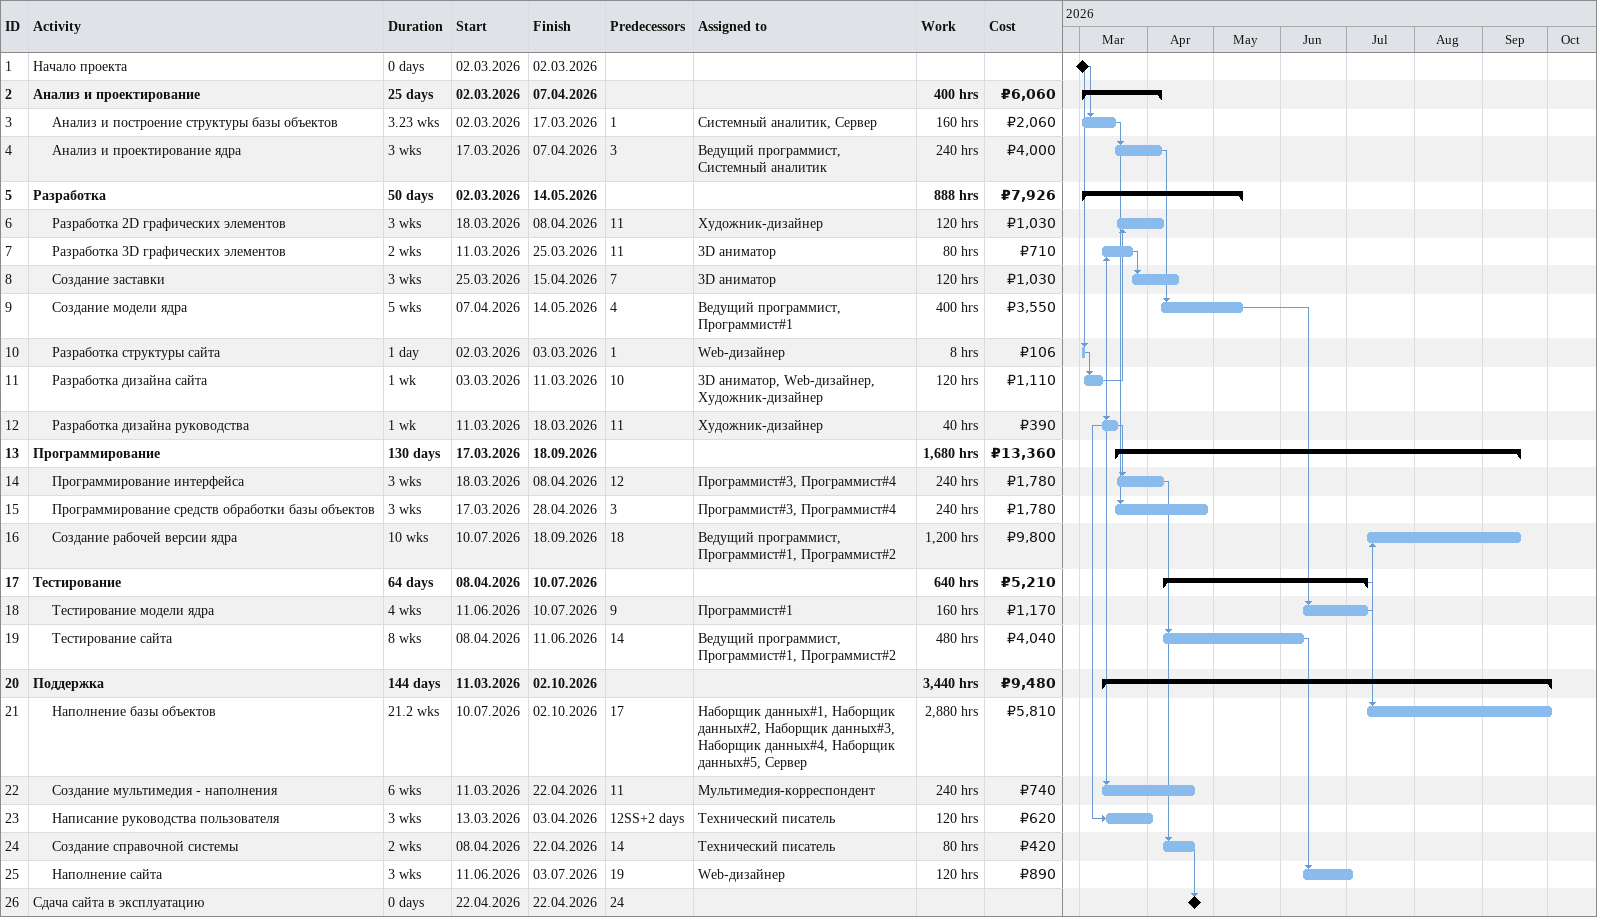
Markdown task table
| ID | Level | Task | Duration | Start | Finish | Predecessors | Resources | Work (h) | Cost (₽) |
|---|---|---|---|---|---|---|---|---|---|
| 1 | 1 | Начало проекта | 0d | 2026-03-02 | 2026-03-02 |  |  |  |  |
| 2 | 1 | **Анализ и проектирование** | 25d | 2026-03-02 | 2026-04-07 |  |  | 400 | 6060 |
| 3 | 2 | Анализ и построение структуры базы объектов | 3.23w | 2026-03-02 | 2026-03-17 | 1 | Системный аналитик, Сервер | 160 | 2060 |
| 4 | 2 | Анализ и проектирование ядра | 3w | 2026-03-17 | 2026-04-07 | 3 | Ведущий программист, Системный аналитик | 240 | 4000 |
| 5 | 1 | **Разработка** | 50d | 2026-03-02 | 2026-05-14 |  |  | 888 | 7926 |
| 6 | 2 | Разработка 2D графических элементов | 3w | 2026-03-18 | 2026-04-08 | 11 | Художник-дизайнер | 120 | 1030 |
| 7 | 2 | Разработка 3D графических элементов | 2w | 2026-03-11 | 2026-03-25 | 11 | 3D аниматор | 80 | 710 |
| 8 | 2 | Создание заставки | 3w | 2026-03-25 | 2026-04-15 | 7 | 3D аниматор | 120 | 1030 |
| 9 | 2 | Создание модели ядра | 5w | 2026-04-07 | 2026-05-14 | 4 | Ведущий программист, Программист#1 | 400 | 3550 |
| 10 | 2 | Разработка структуры сайта | 1d | 2026-03-02 | 2026-03-03 | 1 | Web-дизайнер | 8 | 106 |
| 11 | 2 | Разработка дизайна сайта | 1w | 2026-03-03 | 2026-03-11 | 10 | 3D аниматор, Web-дизайнер, Художник-дизайнер | 120 | 1110 |
| 12 | 2 | Разработка дизайна руководства | 1w | 2026-03-11 | 2026-03-18 | 11 | Художник-дизайнер | 40 | 390 |
| 13 | 1 | **Программирование** | 130d | 2026-03-17 | 2026-09-18 |  |  | 1680 | 13360 |
| 14 | 2 | Программирование интерфейса | 3w | 2026-03-18 | 2026-04-08 | 12 | Программист#3, Программист#4 | 240 | 1780 |
| 15 | 2 | Программирование средств обработки базы объектов | 3w | 2026-03-17 | 2026-04-28 | 3 | Программист#3, Программист#4 | 240 | 1780 |
| 16 | 2 | Создание рабочей версии ядра | 10w | 2026-07-10 | 2026-09-18 | 18 | Ведущий программист, Программист#1, Программист#2 | 1200 | 9800 |
| 17 | 1 | **Тестирование** | 64d | 2026-04-08 | 2026-07-10 |  |  | 640 | 5210 |
| 18 | 2 | Тестирование модели ядра | 4w | 2026-06-11 | 2026-07-10 | 9 | Программист#1 | 160 | 1170 |
| 19 | 2 | Тестирование сайта | 8w | 2026-04-08 | 2026-06-11 | 14 | Ведущий программист, Программист#1, Программист#2 | 480 | 4040 |
| 20 | 1 | **Поддержка** | 144d | 2026-03-11 | 2026-10-02 |  |  | 3440 | 9480 |
| 21 | 2 | Наполнение базы объектов | 21.2w | 2026-07-10 | 2026-10-02 | 17 | Наборщик данных#1, Наборщик данных#2, Наборщик данных#3, Наборщик данных#4, Наборщик данных#5, Сервер | 2880 | 5810 |
| 22 | 2 | Создание мультимедия - наполнения | 6w | 2026-03-11 | 2026-04-22 | 11 | Мультимедия-корреспондент | 240 | 740 |
| 23 | 2 | Написание руководства пользователя | 3w | 2026-03-13 | 2026-04-03 | 12SS+2d | Технический писатель | 120 | 620 |
| 24 | 2 | Создание справочной системы | 2w | 2026-04-08 | 2026-04-22 | 14 | Технический писатель | 80 | 420 |
| 25 | 2 | Наполнение сайта | 3w | 2026-06-11 | 2026-07-03 | 19 | Web-дизайнер | 120 | 890 |
| 26 | 1 | Сдача сайта в эксплуатацию | 0d | 2026-04-22 | 2026-04-22 | 24 |  |  |  |
